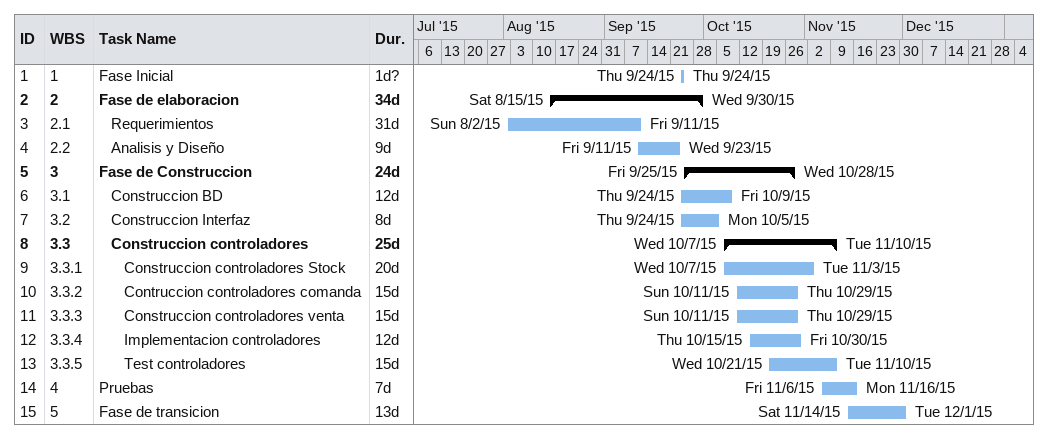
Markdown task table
| ID | WBS | Task | Duration | Start | Finish |
|---|---|---|---|---|---|
| 1 | 1 | Fase Inicial | 1d? | 2015-09-24 | 2015-09-24 |
| 2 | 2 | **Fase de elaboracion** | 34d | 2015-08-15 | 2015-09-30 |
| 3 | 2.1 | Requerimientos | 31d | 2015-08-02 | 2015-09-11 |
| 4 | 2.2 | Analisis y Diseño | 9d | 2015-09-11 | 2015-09-23 |
| 5 | 3 | **Fase de Construccion** | 24d | 2015-09-25 | 2015-10-28 |
| 6 | 3.1 | Construccion BD | 12d | 2015-09-24 | 2015-10-09 |
| 7 | 3.2 | Construccion Interfaz | 8d | 2015-09-24 | 2015-10-05 |
| 8 | 3.3 | **Construccion controladores** | 25d | 2015-10-07 | 2015-11-10 |
| 9 | 3.3.1 | Construccion controladores Stock | 20d | 2015-10-07 | 2015-11-03 |
| 10 | 3.3.2 | Contruccion controladores comanda | 15d | 2015-10-11 | 2015-10-29 |
| 11 | 3.3.3 | Construccion controladores venta | 15d | 2015-10-11 | 2015-10-29 |
| 12 | 3.3.4 | Implementacion controladores | 12d | 2015-10-15 | 2015-10-30 |
| 13 | 3.3.5 | Test controladores | 15d | 2015-10-21 | 2015-11-10 |
| 14 | 4 | Pruebas | 7d | 2015-11-06 | 2015-11-16 |
| 15 | 5 | Fase de transicion | 13d | 2015-11-14 | 2015-12-01 |
